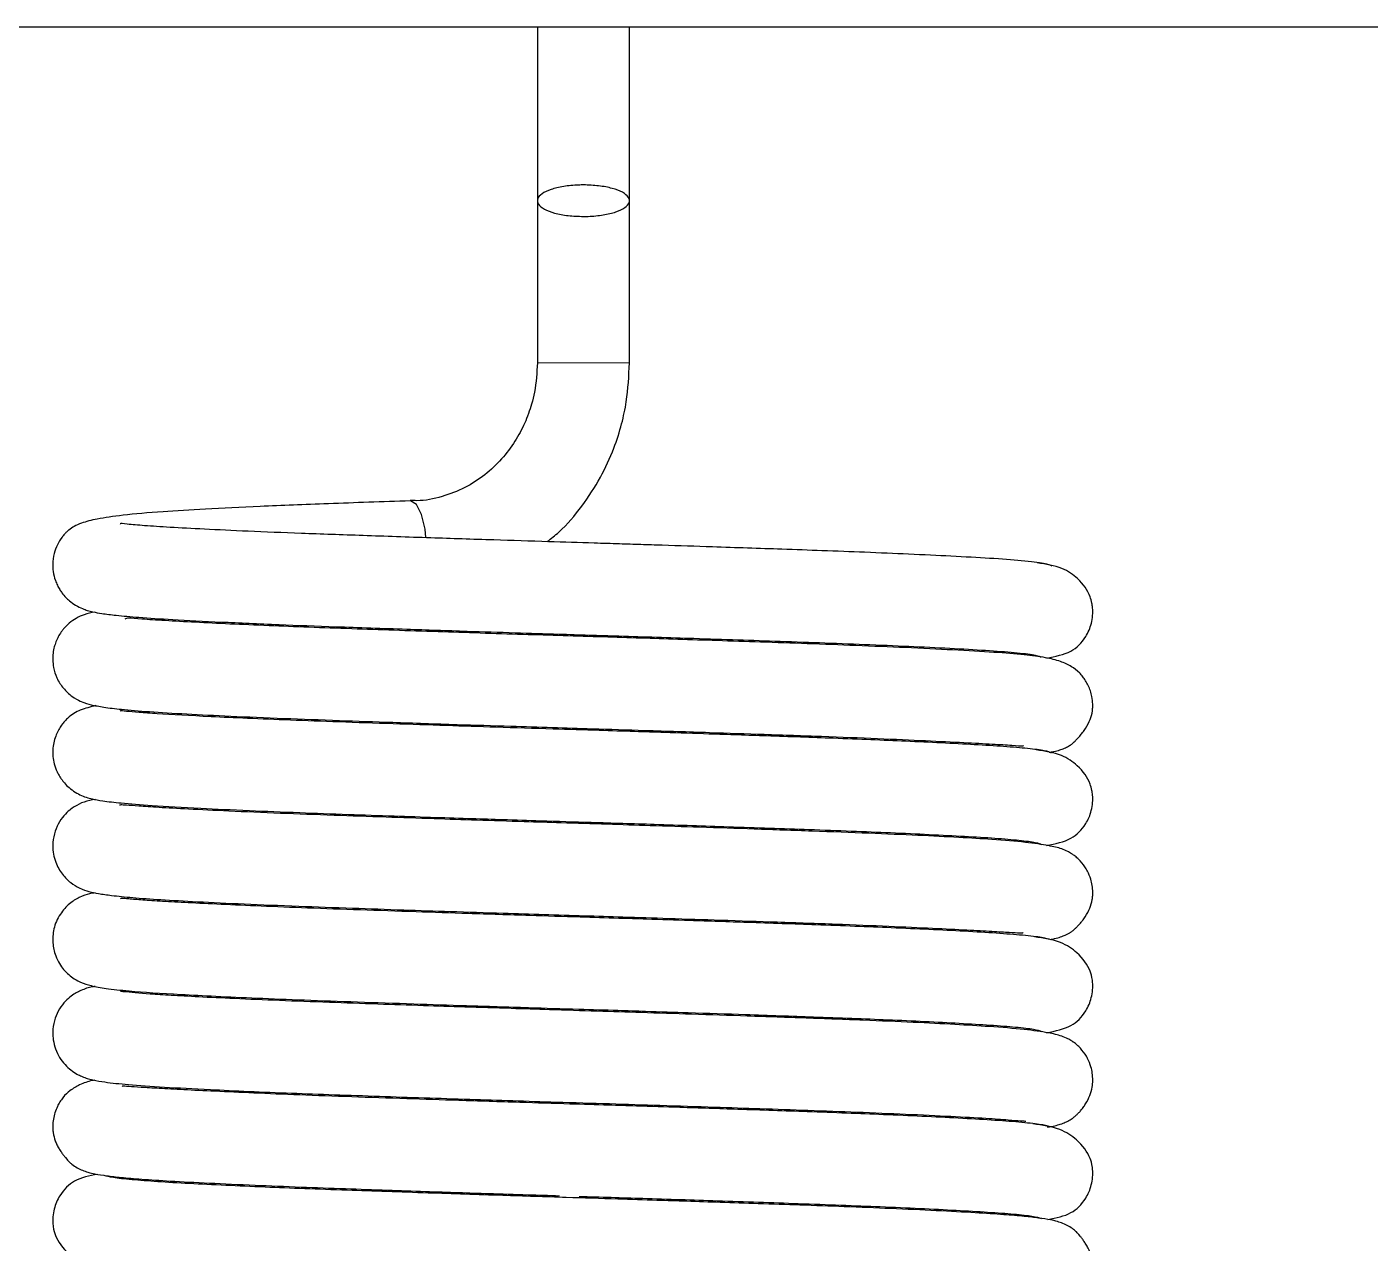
# Model space of a CAD drawing. Header units: millimetres. Extents: x 15 to 1184, y 5 to 836.
# Drawn here: x 514.2 to 527.33, y 630.22 to 642.1 of the extents above; entities that cross this region are included whole.
import ezdxf

# ---------------------------------------------------------------- set-up
doc = ezdxf.new("R2010")
doc.units = ezdxf.units.MM

msp = doc.modelspace()

# ---------------------------------------------------------------- linework, layer by layer
at = {"color": 7, "linetype": 'Continuous', "lineweight": 25}
for p, q in [((400.157, 642.099), (552.556, 642.099)), ((519.191, 642.099), (519.191, 640.401)), ((520.09, 640.399), (520.09, 642.099)), ((519.191, 640.401), (519.191, 638.817)), ((520.09, 638.817), (520.09, 640.395))]:
    msp.add_line(p, q, dxfattribs=at)
at = {"color": 8, "linetype": 'Continuous', "lineweight": 18}
msp.add_line((520.09, 638.817), (519.191, 638.817), dxfattribs=at)
at = {"color": 7, "linetype": 'Continuous', "lineweight": 25, "flags": 128}
msp.add_lwpolyline([(518.102, 637.11), (518.093, 637.191), (518.06, 637.336), (518.01, 637.434), (517.951, 637.468)], dxfattribs=at)
at = {"color": 7, "linetype": 'Continuous', "lineweight": 25}
for points, knots in [([(519.64, 640.247), (519.59, 640.248), (519.489, 640.252), (519.354, 640.278), (519.252, 640.317), (519.193, 640.366), (519.185, 640.419), (519.229, 640.469), (519.318, 640.512), (519.444, 640.542), (519.559, 640.553), (519.675, 640.555), (519.792, 640.548), (519.927, 640.523), (520.029, 640.484), (520.087, 640.435), (520.096, 640.382), (520.052, 640.332), (519.963, 640.289), (519.837, 640.259), (519.722, 640.248), (519.656, 640.247), (519.64, 640.247)], [0, 0, 0, 0, 0.053687, 0.107373, 0.16106, 0.214746, 0.268432, 0.322118, 0.375805, 0.429491, 0.483177, 0.500002, 0.553687, 0.607373, 0.66106, 0.714747, 0.768432, 0.822119, 0.875805, 0.929491, 0.983177, 1, 1, 1, 1]), ([(519.191, 638.817), (519.186, 638.72), (519.178, 638.584), (519.129, 638.388), (519.07, 638.224), (518.972, 638.042), (518.842, 637.87), (518.678, 637.716), (518.482, 637.589), (518.257, 637.504), (518.075, 637.464), (517.972, 637.472), (517.951, 637.474)], [0, 0, 0, 0, 0.1347124, 0.190699, 0.2835372, 0.3806447, 0.4857518, 0.5969348, 0.7139943, 0.8372026, 0.9673048, 1, 1, 1, 1]), ([(519.287, 637.07), (519.325, 637.1), (519.452, 637.2), (519.629, 637.412), (519.81, 637.688), (519.935, 637.961), (520.015, 638.211), (520.075, 638.489), (520.084, 638.689), (520.09, 638.817)], [0, 0, 0, 0, 0.074902, 0.247846, 0.416757, 0.574735, 0.699726, 0.809547, 1, 1, 1, 1]), ([(517.949, 637.468), (517.677, 637.459), (517.156, 637.441), (516.489, 637.415), (515.952, 637.389), (515.501, 637.361), (515.148, 637.331), (514.897, 637.295), (514.753, 637.259), (514.67, 637.223), (514.623, 637.192), (514.597, 637.17), (514.57, 637.142), (514.522, 637.083), (514.469, 636.977), (514.454, 636.864), (514.459, 636.774), (514.476, 636.702), (514.501, 636.644), (514.524, 636.602), (514.567, 636.539), (514.609, 636.498), (514.683, 636.444), (514.75, 636.413), (514.804, 636.395), (514.856, 636.382), (514.943, 636.366), (515.083, 636.349), (515.304, 636.329), (515.636, 636.308), (516.089, 636.285), (516.632, 636.261), (517.243, 636.238), (517.864, 636.217), (518.458, 636.197), (518.958, 636.181), (519.454, 636.165), (520.042, 636.147), (520.776, 636.124), (521.45, 636.101), (522.017, 636.081), (522.458, 636.064), (522.887, 636.045), (523.283, 636.026), (523.628, 636.006), (523.898, 635.984), (524.082, 635.961), (524.102, 635.946), (524.113, 635.938)], [0, 0, 0, 0, 0.042023, 0.080669, 0.116096, 0.147858, 0.184607, 0.215446, 0.239934, 0.254003, 0.264364, 0.268257, 0.27028, 0.272516, 0.281831, 0.287468, 0.291135, 0.295439, 0.297895, 0.300215, 0.302412, 0.310803, 0.316943, 0.32414, 0.330823, 0.341368, 0.357163, 0.378167, 0.404239, 0.435162, 0.471435, 0.507676, 0.539565, 0.575881, 0.60534, 0.628021, 0.648634, 0.676593, 0.712301, 0.755406, 0.779508, 0.805613, 0.833726, 0.863626, 0.895047, 0.928492, 0.96393, 1, 1, 1, 1]), ([(524.219, 636.83), (524.202, 636.839), (524.169, 636.857), (523.944, 636.883), (523.632, 636.906), (523.253, 636.927), (522.838, 636.947), (522.41, 636.965), (521.992, 636.981), (521.499, 636.998), (520.976, 637.016), (520.507, 637.031), (520.203, 637.041), (519.981, 637.048), (519.681, 637.057), (519.269, 637.07), (518.732, 637.087), (518.12, 637.107), (517.483, 637.129), (516.883, 637.15), (516.363, 637.171), (515.934, 637.191), (515.598, 637.209), (515.347, 637.226), (515.184, 637.239), (515.108, 637.25), (515.115, 637.243), (515.117, 637.242)], [0, 0, 0, 0, 0.061895, 0.12, 0.173488, 0.222644, 0.26805, 0.309264, 0.346039, 0.378492, 0.431552, 0.468203, 0.483656, 0.498912, 0.517023, 0.54948, 0.588767, 0.63486, 0.686911, 0.738237, 0.787599, 0.834579, 0.878727, 0.920251, 0.959293, 0.991733, 1, 1, 1, 1]), ([(524.167, 635.932), (524.251, 635.949), (524.408, 635.979), (524.52, 636.092), (524.588, 636.213), (524.618, 636.322), (524.616, 636.422), (524.607, 636.481), (524.578, 636.578), (524.496, 636.698), (524.314, 636.826), (524.159, 636.85), (524.074, 636.862)], [0, 0, 0, 0, 0.177987, 0.335702, 0.380223, 0.450954, 0.485691, 0.514549, 0.564046, 0.7318, 0.853307, 1, 1, 1, 1]), ([(514.868, 636.381), (514.834, 636.375), (514.777, 636.365), (514.693, 636.327), (514.623, 636.28), (514.579, 636.238), (514.549, 636.202), (514.518, 636.158), (514.487, 636.096), (514.466, 636.025), (514.457, 635.969), (514.455, 635.908), (514.464, 635.829), (514.498, 635.725), (514.56, 635.631), (514.646, 635.553), (514.762, 635.491), (514.831, 635.476), (514.956, 635.451), (515.137, 635.43), (515.399, 635.408), (515.754, 635.387), (516.194, 635.365), (516.695, 635.344), (517.232, 635.324), (517.799, 635.304), (518.363, 635.285), (518.889, 635.269), (519.331, 635.255), (519.769, 635.241), (520.286, 635.225), (520.851, 635.207), (521.431, 635.187), (521.988, 635.168), (522.522, 635.147), (522.989, 635.126), (523.364, 635.108), (523.646, 635.092), (523.834, 635.082), (523.928, 635.073), (523.939, 635.076), (523.941, 635.077)], [0, 0, 0, 0, 0.021371, 0.035443, 0.045878, 0.053658, 0.056609, 0.059, 0.066629, 0.070155, 0.074651, 0.078225, 0.083364, 0.091018, 0.101221, 0.112484, 0.124366, 0.149048, 0.176872, 0.207392, 0.246579, 0.289297, 0.331819, 0.377158, 0.419234, 0.456745, 0.499915, 0.534831, 0.561356, 0.586682, 0.620484, 0.662856, 0.700058, 0.741534, 0.786027, 0.829571, 0.871515, 0.911656, 0.950653, 0.988214, 1, 1, 1, 1]), ([(524.192, 635.012), (524.207, 635.014), (524.246, 635.02), (524.287, 635.032), (524.328, 635.046), (524.358, 635.06), (524.375, 635.069), (524.387, 635.076), (524.393, 635.08), (524.398, 635.083), (524.402, 635.086), (524.408, 635.09), (524.415, 635.096), (524.423, 635.102), (524.432, 635.11), (524.439, 635.117), (524.453, 635.132), (524.465, 635.144), (524.477, 635.157), (524.496, 635.179), (524.521, 635.209), (524.562, 635.268), (524.594, 635.331), (524.611, 635.393), (524.616, 635.445), (524.617, 635.49), (524.611, 635.552), (524.591, 635.628), (524.556, 635.701), (524.516, 635.755), (524.469, 635.808), (524.397, 635.86), (524.292, 635.906), (524.147, 635.94), (523.941, 635.967), (523.65, 635.99), (523.269, 636.011), (522.809, 636.034), (522.326, 636.054), (521.847, 636.072), (521.389, 636.088), (520.964, 636.102), (520.454, 636.119), (519.819, 636.139), (519.027, 636.163), (518.192, 636.19), (517.343, 636.219), (516.524, 636.249), (515.933, 636.277), (515.546, 636.298), (515.32, 636.313), (515.189, 636.325), (515.17, 636.318), (515.161, 636.314)], [0, 0, 0, 0, 0.009197, 0.024143, 0.034405, 0.037826, 0.040183, 0.041027, 0.041389, 0.041729, 0.04206, 0.042402, 0.043173, 0.044137, 0.045343, 0.047979, 0.049072, 0.050133, 0.051284, 0.052623, 0.056081, 0.060773, 0.07413, 0.086682, 0.090811, 0.093659, 0.098796, 0.102763, 0.11043, 0.114314, 0.119596, 0.134928, 0.157005, 0.185923, 0.221602, 0.263804, 0.310904, 0.355563, 0.396365, 0.433026, 0.465977, 0.495421, 0.521177, 0.569039, 0.62003, 0.675151, 0.734456, 0.798354, 0.867584, 0.903696, 0.939532, 0.971902, 1, 1, 1, 1]), ([(514.876, 635.468), (514.825, 635.455), (514.73, 635.432), (514.634, 635.378), (514.569, 635.312), (514.529, 635.262), (514.476, 635.164), (514.458, 635.072), (514.456, 635.005), (514.459, 634.957), (514.47, 634.895), (514.492, 634.835), (514.517, 634.787), (514.537, 634.755), (514.572, 634.709), (514.619, 634.659), (514.706, 634.601), (514.793, 634.569), (514.852, 634.554), (514.955, 634.535), (515.133, 634.515), (515.435, 634.491), (515.856, 634.467), (516.352, 634.444), (516.843, 634.424), (517.322, 634.406), (517.77, 634.391), (518.177, 634.377), (518.533, 634.366), (518.875, 634.355), (519.263, 634.342), (519.759, 634.327), (520.378, 634.308), (521.102, 634.284), (521.895, 634.257), (522.544, 634.232), (523.033, 634.209), (523.378, 634.192), (523.677, 634.173), (523.912, 634.153), (524.076, 634.132), (524.103, 634.118), (524.116, 634.111)], [0, 0, 0, 0, 0.027501, 0.050986, 0.056989, 0.061479, 0.06903, 0.07806, 0.080159, 0.082204, 0.086955, 0.092228, 0.094646, 0.096986, 0.099334, 0.1071, 0.126291, 0.136807, 0.151413, 0.175441, 0.208802, 0.251133, 0.302486, 0.344979, 0.383637, 0.417909, 0.448334, 0.474931, 0.497552, 0.516427, 0.53942, 0.56992, 0.608357, 0.654755, 0.708462, 0.769824, 0.803624, 0.839169, 0.876295, 0.915638, 0.957023, 1, 1, 1, 1]), ([(524.214, 635.005), (524.198, 635.012), (524.165, 635.027), (523.996, 635.048), (523.762, 635.068), (523.474, 635.086), (523.149, 635.103), (522.705, 635.124), (522.139, 635.147), (521.479, 635.17), (520.918, 635.189), (520.483, 635.203), (520.124, 635.215), (519.761, 635.226), (519.307, 635.24), (518.807, 635.256), (518.284, 635.273), (517.767, 635.29), (517.253, 635.308), (516.776, 635.326), (516.357, 635.343), (515.893, 635.364), (515.538, 635.384), (515.296, 635.401), (515.174, 635.411), (515.114, 635.419), (515.114, 635.415), (515.114, 635.413)], [0, 0, 0, 0, 0.051035, 0.099581, 0.145143, 0.187491, 0.227331, 0.26459, 0.33043, 0.384713, 0.428434, 0.461162, 0.482763, 0.508176, 0.541163, 0.582189, 0.618287, 0.658753, 0.701931, 0.743761, 0.784311, 0.823254, 0.895322, 0.928985, 0.960866, 0.987874, 1, 1, 1, 1]), ([(524.166, 634.102), (524.251, 634.119), (524.408, 634.15), (524.52, 634.264), (524.588, 634.385), (524.618, 634.493), (524.616, 634.594), (524.607, 634.652), (524.578, 634.75), (524.494, 634.87), (524.308, 634.999), (524.149, 635.023), (524.062, 635.036)], [0, 0, 0, 0, 0.174183, 0.324431, 0.367371, 0.436887, 0.471126, 0.500301, 0.551109, 0.72418, 0.849339, 1, 1, 1, 1]), ([(514.874, 634.551), (514.837, 634.545), (514.768, 634.534), (514.684, 634.492), (514.625, 634.452), (514.564, 634.395), (514.508, 634.316), (514.467, 634.215), (514.449, 634.085), (514.477, 633.934), (514.548, 633.816), (514.633, 633.733), (514.743, 633.67), (514.812, 633.651), (514.904, 633.631), (515.041, 633.612), (515.237, 633.592), (515.513, 633.572), (515.873, 633.552), (516.321, 633.531), (516.832, 633.51), (517.361, 633.491), (517.861, 633.473), (518.354, 633.457), (518.814, 633.442), (519.252, 633.428), (519.643, 633.416), (520.051, 633.404), (520.499, 633.389), (521.007, 633.372), (521.558, 633.354), (522.115, 633.334), (522.626, 633.314), (523.054, 633.294), (523.39, 633.277), (523.637, 633.264), (523.807, 633.253), (523.901, 633.249), (523.939, 633.246), (523.936, 633.252), (523.936, 633.252)], [0, 0, 0, 0, 0.020974, 0.038807, 0.046631, 0.054462, 0.062427, 0.070101, 0.078379, 0.090003, 0.10079, 0.111736, 0.123055, 0.143254, 0.166028, 0.191171, 0.224334, 0.260531, 0.300179, 0.343554, 0.388076, 0.427856, 0.463289, 0.494327, 0.528549, 0.554486, 0.58001, 0.604636, 0.63408, 0.668263, 0.706947, 0.749758, 0.792941, 0.833871, 0.872134, 0.907666, 0.941026, 0.971595, 0.995757, 1, 1, 1, 1]), ([(524.209, 633.185), (524.231, 633.189), (524.27, 633.197), (524.319, 633.214), (524.357, 633.23), (524.386, 633.246), (524.401, 633.255), (524.411, 633.262), (524.42, 633.269), (524.434, 633.28), (524.443, 633.288), (524.454, 633.299), (524.465, 633.31), (524.477, 633.322), (524.495, 633.342), (524.518, 633.37), (524.557, 633.426), (524.591, 633.493), (524.609, 633.552), (524.616, 633.607), (524.617, 633.649), (524.613, 633.71), (524.597, 633.78), (524.571, 633.843), (524.531, 633.909), (524.489, 633.959), (524.451, 633.992), (524.431, 634.008), (524.42, 634.015), (524.397, 634.031), (524.364, 634.049), (524.296, 634.076), (524.177, 634.104), (523.962, 634.134), (523.664, 634.159), (523.308, 634.18), (522.909, 634.201), (522.43, 634.221), (521.893, 634.241), (521.334, 634.261), (520.8, 634.279), (520.317, 634.294), (519.864, 634.309), (519.452, 634.321), (519.027, 634.335), (518.611, 634.348), (518.158, 634.363), (517.688, 634.379), (517.18, 634.396), (516.659, 634.416), (516.176, 634.437), (515.781, 634.456), (515.491, 634.473), (515.293, 634.486), (515.173, 634.495), (515.122, 634.498), (515.113, 634.497), (515.11, 634.497)], [0, 0, 0, 0, 0.01632, 0.028532, 0.036469, 0.038949, 0.039881, 0.04067, 0.041402, 0.042182, 0.044198, 0.04527, 0.046291, 0.047351, 0.048528, 0.051429, 0.055261, 0.066032, 0.077803, 0.081932, 0.084948, 0.089591, 0.093826, 0.099532, 0.103116, 0.110352, 0.113916, 0.115678, 0.116785, 0.118246, 0.127865, 0.143715, 0.174574, 0.215214, 0.260094, 0.296237, 0.334976, 0.376065, 0.418972, 0.459409, 0.495654, 0.527387, 0.55446, 0.583301, 0.606652, 0.636566, 0.664373, 0.696645, 0.73311, 0.774099, 0.818431, 0.859705, 0.896987, 0.930845, 0.961265, 0.988066, 1, 1, 1, 1]), ([(514.87, 633.64), (514.852, 633.636), (514.798, 633.627), (514.746, 633.61), (514.674, 633.572), (514.611, 633.529), (514.513, 633.421), (514.471, 633.314), (514.456, 633.221), (514.456, 633.132), (514.476, 633.036), (514.52, 632.947), (514.565, 632.886), (514.615, 632.836), (514.679, 632.79), (514.749, 632.756), (514.843, 632.727), (514.983, 632.703), (515.237, 632.676), (515.605, 632.652), (516.048, 632.629), (516.451, 632.611), (516.914, 632.592), (517.428, 632.574), (517.96, 632.556), (518.52, 632.537), (519.063, 632.52), (519.559, 632.504), (519.942, 632.493), (520.299, 632.481), (520.719, 632.468), (521.277, 632.449), (521.946, 632.426), (522.527, 632.404), (522.989, 632.383), (523.328, 632.365), (523.631, 632.347), (523.879, 632.328), (524.06, 632.307), (524.097, 632.292), (524.116, 632.285)], [0, 0, 0, 0, 0.012029, 0.034804, 0.042628, 0.048349, 0.057926, 0.070106, 0.07565, 0.080238, 0.088822, 0.094553, 0.099753, 0.105837, 0.112968, 0.123735, 0.145865, 0.177085, 0.215568, 0.277839, 0.31144, 0.346637, 0.383189, 0.420903, 0.458372, 0.492038, 0.530525, 0.561563, 0.585549, 0.602687, 0.629495, 0.666426, 0.713027, 0.769741, 0.802076, 0.836789, 0.873641, 0.913216, 0.955488, 1, 1, 1, 1]), ([(524.208, 633.18), (524.186, 633.187), (524.141, 633.202), (523.949, 633.224), (523.691, 633.244), (523.378, 633.263), (523.031, 633.28), (522.561, 633.302), (521.971, 633.324), (521.295, 633.348), (520.733, 633.366), (520.309, 633.38), (519.951, 633.391), (519.57, 633.403), (519.077, 633.418), (518.539, 633.436), (517.983, 633.454), (517.453, 633.472), (516.944, 633.49), (516.488, 633.509), (516.098, 633.526), (515.777, 633.542), (515.523, 633.556), (515.33, 633.568), (515.198, 633.579), (515.124, 633.587), (515.119, 633.583), (515.118, 633.582)], [0, 0, 0, 0, 0.052838, 0.102921, 0.149729, 0.19324, 0.234165, 0.272244, 0.33895, 0.393677, 0.437061, 0.468628, 0.488816, 0.516622, 0.552652, 0.597357, 0.636466, 0.680022, 0.724141, 0.766897, 0.808041, 0.847251, 0.884313, 0.919713, 0.953535, 0.983107, 1, 1, 1, 1]), ([(524.166, 632.273), (524.251, 632.29), (524.408, 632.321), (524.521, 632.436), (524.588, 632.557), (524.618, 632.665), (524.616, 632.753), (524.609, 632.82), (524.581, 632.913), (524.492, 633.043), (524.301, 633.171), (524.137, 633.196), (524.047, 633.209)], [0, 0, 0, 0, 0.1696093, 0.3143398, 0.3559266, 0.4238664, 0.4574186, 0.4695592, 0.5388605, 0.7169876, 0.8456129, 1, 1, 1, 1]), ([(514.872, 632.725), (514.858, 632.723), (514.805, 632.716), (514.721, 632.681), (514.648, 632.644), (514.565, 632.568), (514.509, 632.489), (514.469, 632.39), (514.454, 632.291), (514.46, 632.196), (514.491, 632.077), (514.567, 631.957), (514.672, 631.878), (514.76, 631.836), (514.792, 631.827), (514.866, 631.807), (514.985, 631.787), (515.2, 631.764), (515.531, 631.742), (516.045, 631.714), (516.746, 631.683), (517.618, 631.653), (518.5, 631.623), (519.265, 631.599), (519.888, 631.58), (520.408, 631.563), (520.9, 631.547), (521.384, 631.531), (521.853, 631.515), (522.335, 631.497), (522.811, 631.477), (523.238, 631.456), (523.572, 631.438), (523.789, 631.423), (523.924, 631.41), (523.951, 631.41), (523.964, 631.41)], [0, 0, 0, 0, 0.007664, 0.02823, 0.04625, 0.054669, 0.062903, 0.070626, 0.078726, 0.084088, 0.090654, 0.105066, 0.118183, 0.123643, 0.136032, 0.150037, 0.175748, 0.217424, 0.266228, 0.315312, 0.385221, 0.449764, 0.510225, 0.565709, 0.599797, 0.632182, 0.66809, 0.699115, 0.733394, 0.771156, 0.812746, 0.85779, 0.901096, 0.938147, 0.968948, 1, 1, 1, 1]), ([(524.174, 631.351), (524.187, 631.353), (524.232, 631.358), (524.268, 631.369), (524.32, 631.385), (524.359, 631.402), (524.391, 631.42), (524.41, 631.432), (524.425, 631.442), (524.435, 631.45), (524.445, 631.458), (524.454, 631.467), (524.463, 631.475), (524.479, 631.49), (524.5, 631.513), (524.524, 631.544), (524.56, 631.596), (524.592, 631.663), (524.61, 631.729), (524.618, 631.798), (524.614, 631.876), (524.598, 631.947), (524.572, 632.011), (524.533, 632.079), (524.49, 632.129), (524.452, 632.162), (524.432, 632.178), (524.421, 632.185), (524.398, 632.201), (524.365, 632.219), (524.296, 632.247), (524.174, 632.275), (523.95, 632.306), (523.64, 632.331), (523.271, 632.353), (522.862, 632.374), (522.376, 632.395), (521.832, 632.415), (521.265, 632.434), (520.722, 632.452), (520.229, 632.468), (519.764, 632.483), (519.339, 632.496), (518.905, 632.51), (518.493, 632.523), (518.057, 632.537), (517.612, 632.552), (517.136, 632.569), (516.664, 632.587), (516.237, 632.605), (515.886, 632.622), (515.613, 632.637), (515.362, 632.653), (515.161, 632.673), (515.127, 632.674), (515.117, 632.675)], [0, 0, 0, 0, 0.006567, 0.022713, 0.035311, 0.044112, 0.04717, 0.049444, 0.050359, 0.051191, 0.052013, 0.0529, 0.05385, 0.054839, 0.057091, 0.059909, 0.063404, 0.072567, 0.082763, 0.089519, 0.094273, 0.098645, 0.104646, 0.108295, 0.115716, 0.119409, 0.121238, 0.122341, 0.123816, 0.133729, 0.150259, 0.182625, 0.225419, 0.272298, 0.309815, 0.349753, 0.391841, 0.435605, 0.477247, 0.514704, 0.54765, 0.575939, 0.606484, 0.631243, 0.661514, 0.688996, 0.720431, 0.75558, 0.794796, 0.83378, 0.8694, 0.901451, 0.930053, 0.977828, 1, 1, 1, 1]), ([(514.867, 631.809), (514.858, 631.808), (514.806, 631.798), (514.728, 631.77), (514.635, 631.718), (514.573, 631.663), (514.528, 631.6), (514.488, 631.53), (514.463, 631.449), (514.457, 631.381), (514.456, 631.347), (514.457, 631.323), (514.463, 631.273), (514.475, 631.23), (514.495, 631.181), (514.513, 631.147), (514.529, 631.122), (514.54, 631.105), (514.551, 631.09), (514.562, 631.076), (514.572, 631.063), (514.599, 631.029), (514.611, 631.016), (514.663, 630.969), (514.73, 630.933), (514.812, 630.906), (514.877, 630.891), (514.98, 630.875), (515.129, 630.858), (515.329, 630.841), (515.61, 630.823), (515.977, 630.804), (516.409, 630.784), (516.861, 630.766), (517.297, 630.75), (517.706, 630.736), (518.077, 630.723), (518.409, 630.712), (518.743, 630.701), (519.071, 630.691), (519.303, 630.684), (519.406, 630.68)], [0, 0, 0, 0, 0.007495, 0.048481, 0.080394, 0.101737, 0.108665, 0.114893, 0.130036, 0.137841, 0.139545, 0.141344, 0.145702, 0.158966, 0.166057, 0.171733, 0.174138, 0.176327, 0.178383, 0.180411, 0.18252, 0.184813, 0.201684, 0.214815, 0.253455, 0.272897, 0.303472, 0.349151, 0.393206, 0.445383, 0.505362, 0.574059, 0.643114, 0.705525, 0.761038, 0.81046, 0.853874, 0.891062, 0.923655, 0.966078, 1, 1, 1, 1]), ([(524.2, 631.354), (524.173, 631.362), (524.118, 631.377), (523.912, 631.398), (523.642, 631.419), (523.319, 631.437), (522.962, 631.455), (522.483, 631.476), (521.885, 631.499), (521.202, 631.522), (520.636, 631.541), (520.21, 631.554), (519.852, 631.566), (519.471, 631.577), (518.98, 631.593), (518.444, 631.61), (517.893, 631.628), (517.369, 631.646), (516.866, 631.664), (516.419, 631.683), (516.04, 631.7), (515.732, 631.715), (515.491, 631.728), (515.313, 631.739), (515.197, 631.746), (515.136, 631.752), (515.134, 631.747), (515.134, 631.746)], [0, 0, 0, 0, 0.053108, 0.10337, 0.150278, 0.194007, 0.235147, 0.273381, 0.340265, 0.395346, 0.438966, 0.470686, 0.490961, 0.518784, 0.554993, 0.599879, 0.639096, 0.682723, 0.727055, 0.770036, 0.811327, 0.850607, 0.887722, 0.923234, 0.957093, 0.986434, 1, 1, 1, 1]), ([(524.178, 630.448), (524.258, 630.464), (524.411, 630.494), (524.52, 630.607), (524.588, 630.728), (524.618, 630.836), (524.616, 630.924), (524.609, 630.992), (524.581, 631.085), (524.489, 631.215), (524.293, 631.344), (524.123, 631.369), (524.031, 631.382)], [0, 0, 0, 0, 0.159177, 0.302388, 0.343289, 0.409677, 0.442533, 0.454678, 0.525564, 0.709143, 0.841531, 1, 1, 1, 1]), ([(514.895, 630.889), (514.815, 630.874), (514.662, 630.843), (514.553, 630.731), (514.485, 630.609), (514.455, 630.501), (514.457, 630.413), (514.464, 630.345), (514.492, 630.253), (514.584, 630.123), (514.78, 629.994), (514.95, 629.969), (515.042, 629.955)], [0, 0, 0, 0, 0.159177, 0.302388, 0.343289, 0.409677, 0.442533, 0.454678, 0.525564, 0.709143, 0.841531, 1, 1, 1, 1]), ([(524.206, 629.528), (524.215, 629.53), (524.267, 629.539), (524.345, 629.567), (524.438, 629.619), (524.5, 629.675), (524.545, 629.737), (524.585, 629.807), (524.61, 629.888), (524.616, 629.956), (524.617, 629.991), (524.616, 630.014), (524.61, 630.065), (524.598, 630.107), (524.578, 630.156), (524.56, 630.19), (524.544, 630.215), (524.533, 630.232), (524.522, 630.248), (524.511, 630.262), (524.501, 630.275), (524.474, 630.308), (524.462, 630.322), (524.41, 630.368), (524.343, 630.404), (524.261, 630.432), (524.196, 630.446), (524.093, 630.463), (523.944, 630.479), (523.744, 630.496), (523.463, 630.514), (523.096, 630.534), (522.664, 630.554), (522.212, 630.572), (521.776, 630.588), (521.367, 630.602), (520.996, 630.614), (520.664, 630.625), (520.33, 630.636), (519.938, 630.649), (519.433, 630.664), (518.809, 630.684), (518.081, 630.708), (517.285, 630.735), (516.63, 630.759), (516.133, 630.781), (515.778, 630.799), (515.467, 630.817), (515.214, 630.837), (515.028, 630.857), (514.983, 630.871), (514.96, 630.878)], [0, 0, 0, 0, 0.004222, 0.027311, 0.045288, 0.057311, 0.061214, 0.064722, 0.073253, 0.07765, 0.07861, 0.079623, 0.082078, 0.08955, 0.093545, 0.096742, 0.098097, 0.09933, 0.100488, 0.101631, 0.102819, 0.10411, 0.113614, 0.121011, 0.142778, 0.153731, 0.170954, 0.196686, 0.221504, 0.250897, 0.284685, 0.323383, 0.362284, 0.397442, 0.428714, 0.456555, 0.481011, 0.50196, 0.520321, 0.544219, 0.575282, 0.61383, 0.66008, 0.713435, 0.773907, 0.807195, 0.84222, 0.878716, 0.917218, 0.957782, 1, 1, 1, 1]), ([(519.599, 630.674), (519.807, 630.668), (520.264, 630.654), (520.992, 630.63), (521.788, 630.603), (522.443, 630.578), (522.94, 630.556), (523.295, 630.538), (523.606, 630.52), (523.859, 630.501), (524.045, 630.48), (524.09, 630.466), (524.113, 630.459)], [0, 0, 0, 0, 0.090761, 0.199658, 0.325282, 0.467664, 0.54604, 0.628507, 0.714436, 0.805089, 0.900598, 1, 1, 1, 1])]:
    msp.add_open_spline(points, degree=3, knots=knots, dxfattribs=at)

doc.saveas('drawing.dxf')
